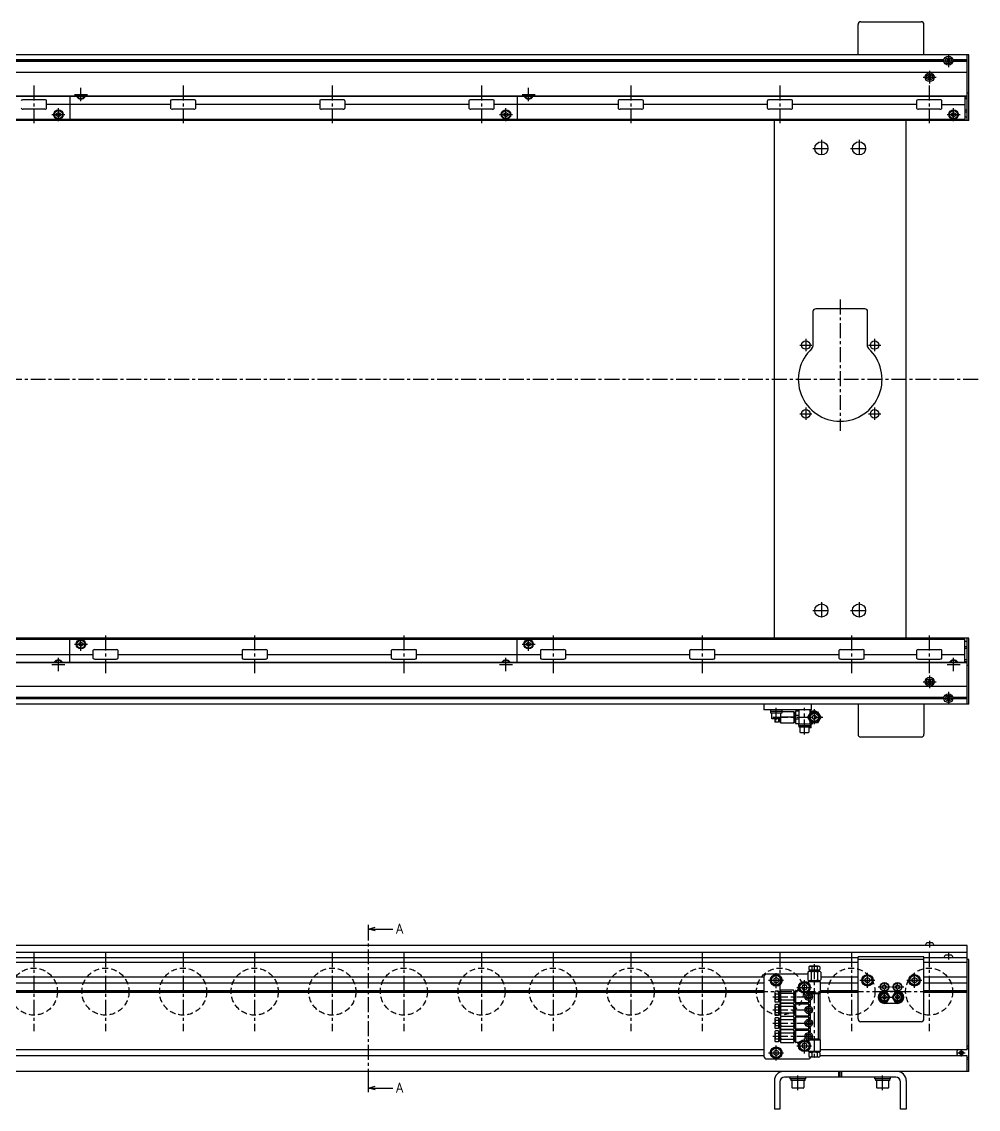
# Model space of a CAD drawing. Extents: x -10 to 3699, y -8 to 1201.
# Drawn here: x 1826 to 2842, y 28 to 1183 of the extents above; entities that cross this region are included whole.
import ezdxf

# ---------------------------------------------------------------- set-up
doc = ezdxf.new("R2010")
doc.units = 0
doc.header["$LTSCALE"] = 0.5
doc.linetypes.add('CENTER', pattern=[50.8, 31.75, -6.35, 6.35, -6.35])
doc.linetypes.add('DASHED', pattern=[19.05, 12.7, -6.35])
for name, color, linetype in [('MSM_CENTER', 1, 'CENTER'), ('MSM_CONTINUOUS', 7, 'CONTINUOUS'), ('MSM_DASHED', 4, 'DASHED'), ('MSM_PART_NUMBER', 7, 'CONTINUOUS')]:
    doc.layers.add(name, color=color, linetype=linetype)
doc.styles.get("Standard").update_dxf_attribs({"font": 'txt.shx', "height": 10, "bigfont": 'bigfont.shx'})

# ---------------------------------------------------------------- blocks, each defined once
blk = doc.blocks.new('*U88')
at = {"layer": 'MSM_PART_NUMBER'}
blk.add_text('A', height=10, dxfattribs=at).set_placement((2223.3, 214.9))
blk = doc.blocks.new('*U89')
at = {"layer": 'MSM_PART_NUMBER'}
blk.add_text('A', height=10, dxfattribs=at).set_placement((2223.3, 45.9))

msp = doc.modelspace()

# ---------------------------------------------------------------- linework, layer by layer
at = {"layer": 'MSM_CENTER'}
for p, q in [((2810.2, 1148.8), (2810.2, 1135.3)), ((2803.5, 1142), (2817, 1142)), ((2783.5, 1124.5), (2797, 1124.5)), ((2790.2, 1131.3), (2790.2, 1117.8)), ((1838.7, 1115.5), (1838.7, 1075.5)), ((1888.7, 1099.2), (1888.7, 1113.2)), ((1997.2, 1115.5), (1997.2, 1075.5)), ((2155.7, 1115.5), (2155.7, 1075.5)), ((2314.2, 1115.5), (2314.2, 1075.5)), ((2364.2, 1099.2), (2364.2, 1113.2)), ((2472.7, 1115.5), (2472.7, 1075.5)), ((2631.2, 1115.5), (2631.2, 1075.5)), ((2789.7, 1115.5), (2789.7, 1075.5)), ((1881.7, 1106.2), (1895.7, 1106.2)), ((2357.2, 1106.2), (2371.2, 1106.2)), ((1864.7, 1077.7), (1864.7, 1091.7)), ((2340.2, 1077.7), (2340.2, 1091.7)), ((2815.7, 1077.7), (2815.7, 1091.7)), ((1857.7, 1084.7), (1871.7, 1084.7)), ((2333.2, 1084.7), (2347.2, 1084.7)), ((2808.7, 1084.7), (2822.7, 1084.7)), ((2675.2, 1057.9), (2675.2, 1039.9)), ((2715.2, 1057.9), (2715.2, 1039.9)), ((2666.2, 1048.9), (2684.2, 1048.9)), ((2706.2, 1048.9), (2724.2, 1048.9)), ((2695.2, 888.4), (2695.2, 748.9)), ((2658.7, 846.4), (2658.7, 833.4)), ((2731.8, 846.4), (2731.8, 833.4)), ((2652.2, 839.9), (2665.2, 839.9)), ((2725.2, 839.9), (2738.2, 839.9)), ((2841.8, 803.4), (359.7, 803.4)), ((2652.2, 766.9), (2665.2, 766.9)), ((2658.7, 773.4), (2658.7, 760.4)), ((2725.2, 766.9), (2738.2, 766.9)), ((2731.8, 773.4), (2731.8, 760.4)), ((2675.2, 566.9), (2675.2, 548.9)), ((2715.2, 566.9), (2715.2, 548.9)), ((2666.2, 557.9), (2684.2, 557.9)), ((2706.2, 557.9), (2724.2, 557.9)), ((1881.7, 522), (1895.7, 522)), ((1888.7, 515), (1888.7, 529)), ((1914.7, 531.3), (1914.7, 491.3)), ((2073.2, 531.3), (2073.2, 491.3)), ((2231.7, 531.3), (2231.7, 491.3)), ((2357.2, 522), (2371.2, 522)), ((2364.2, 515), (2364.2, 529)), ((2390.2, 531.3), (2390.2, 491.3)), ((2548.7, 531.3), (2548.7, 491.3)), ((2707.2, 531.3), (2707.2, 491.3)), ((2789.7, 531.3), (2789.7, 491.3)), ((1857.7, 500.5), (1871.7, 500.5)), ((1864.7, 493.5), (1864.7, 507.5)), ((2333.2, 500.5), (2347.2, 500.5)), ((2340.2, 493.5), (2340.2, 507.5)), ((2808.7, 500.5), (2822.7, 500.5)), ((2815.7, 493.5), (2815.7, 507.5)), ((2790.2, 489), (2790.2, 475.5)), ((2783.5, 482.2), (2797, 482.2)), ((2803.5, 464.7), (2817, 464.7)), ((2810.2, 471.5), (2810.2, 458)), ((2627.2, 441.3), (2627.2, 454.4)), ((2657.2, 426.3), (2657.2, 454.4)), ((2667.7, 452.9), (2667.7, 435.9)), ((2623.7, 444.4), (2676.7, 444.4)), ((2194.2, 55), (2194.2, 215)), ((2790.2, 206.8), (2790.2, 200)), ((1838.7, 195), (1838.7, 111)), ((1914.7, 195), (1914.7, 111)), ((1997.2, 195), (1997.2, 111)), ((2073.2, 195), (2073.2, 111)), ((2155.7, 195), (2155.7, 111)), ((2231.7, 195), (2231.7, 111)), ((2314.2, 195), (2314.2, 111)), ((2390.2, 195), (2390.2, 111)), ((2472.7, 195), (2472.7, 111)), ((2548.7, 195), (2548.7, 111)), ((2631.2, 195), (2631.2, 111)), ((2707.2, 195), (2707.2, 111)), ((2789.7, 195), (2789.7, 111)), ((2810.2, 193.8), (2810.2, 187)), ((2667.7, 182), (2667.7, 81.5)), ((2619, 165), (2635.5, 165)), ((2627.2, 156.7), (2627.2, 173.3)), ((2657.2, 149.2), (2657.2, 165.8)), ((2716.1, 165), (2732.4, 165)), ((2724.2, 156.9), (2724.2, 173.1)), ((2742.2, 140), (2742.2, 164.6)), ((2756.2, 140), (2756.2, 164.6)), ((2766.1, 165), (2782.4, 165)), ((2774.2, 156.9), (2774.2, 173.1)), ((367.2, 153), (2832.3, 153)), ((2649, 157.5), (2665.5, 157.5)), ((2661.8, 141.5), (2661.8, 153.5)), ((2735.7, 158), (2748.8, 158)), ((2749.7, 158), (2762.8, 158)), ((2623.7, 147.5), (2667.7, 147.5)), ((2661.8, 127.5), (2661.8, 139.5)), ((2735.2, 147), (2763.3, 147)), ((2623.7, 133.5), (2667.7, 133.5)), ((2623.7, 119.5), (2667.7, 119.5)), ((2661.8, 113.5), (2661.8, 125.5)), ((2623.7, 105.5), (2667.7, 105.5)), ((2661.8, 99.5), (2661.8, 111.5)), ((2627.2, 79.7), (2627.2, 96.3)), ((2649, 95.5), (2665.5, 95.5)), ((2657.2, 87.2), (2657.2, 103.8)), ((2619, 88), (2635.5, 88)), ((2819.9, 88), (2827.9, 88)), ((2823.9, 84), (2823.9, 92)), ((2650.3, 48.4), (2650.3, 64)), ((2740.2, 48.4), (2740.2, 64))]:
    msp.add_line(p, q, dxfattribs=at)
at = {"layer": 'MSM_CONTINUOUS'}
for p, q in [((2714.2, 1148.4), (2714.2, 1180.4)), ((2717.2, 1183.4), (2781.2, 1183.4)), ((2784.2, 1148.4), (2784.2, 1180.4)), ((2831.8, 1148.4), (370.6, 1148.4)), ((2830.2, 1148.3), (372.2, 1148.3)), ((2830.2, 1078.4), (2830.2, 1148.4)), ((2831.8, 1078.4), (2831.8, 1148.4)), ((2805.6, 1142.9), (396.9, 1142.9)), ((2805.6, 1141.2), (396.9, 1141.2)), ((2805.5, 1142), (397, 1142)), ((2810.2, 1143.8), (2808.7, 1142.9)), ((2808.7, 1142.9), (2808.7, 1141.2)), ((2808.7, 1141.2), (2810.2, 1140.3)), ((2811.7, 1142.9), (2810.2, 1143.8)), ((2810.2, 1140.3), (2811.7, 1141.2)), ((2811.7, 1141.2), (2811.7, 1142.9)), ((2830.2, 1142.9), (2814.9, 1142.9)), ((2830.2, 1141.2), (2814.9, 1141.2)), ((2830.2, 1142), (2815, 1142)), ((2830.2, 1129.5), (372.2, 1129.5)), ((2789.4, 1126), (2788.5, 1124.5)), ((2788.5, 1124.5), (2789.4, 1123)), ((2789.4, 1126), (2791.1, 1126)), ((2789.4, 1123), (2791.1, 1123)), ((2792, 1124.5), (2791.1, 1126)), ((2791.1, 1123), (2792, 1124.5)), ((2830.2, 1104.1), (372.2, 1104.1)), ((2830.2, 1104.5), (422.2, 1104.5)), ((1850.2, 1100.5), (1827.3, 1100.5)), ((1852.2, 1091.5), (1852.2, 1099.5)), ((1876.7, 1104.1), (1876.7, 1079.4)), ((1888.7, 1103.9), (1888.4, 1104.1)), ((1889.1, 1104.1), (1888.7, 1103.9)), ((1983.8, 1099.5), (1983.8, 1091.5)), ((2008.7, 1100.5), (1985.8, 1100.5)), ((2010.7, 1091.5), (2010.7, 1099.5)), ((2142.3, 1099.5), (2142.3, 1091.5)), ((2167.2, 1100.5), (2144.3, 1100.5)), ((2169.2, 1091.5), (2169.2, 1099.5)), ((2300.8, 1099.5), (2300.8, 1091.5)), ((2325.7, 1100.5), (2302.8, 1100.5)), ((2327.7, 1091.5), (2327.7, 1099.5)), ((2352.2, 1104.1), (2352.2, 1079.4)), ((2364.2, 1103.9), (2363.9, 1104.1)), ((2364.6, 1104.1), (2364.2, 1103.9)), ((2459.3, 1099.5), (2459.3, 1091.5)), ((2484.2, 1100.5), (2461.3, 1100.5)), ((2486.2, 1091.5), (2486.2, 1099.5)), ((2617.8, 1099.5), (2617.8, 1091.5)), ((2642.7, 1100.5), (2619.8, 1100.5)), ((2644.7, 1091.5), (2644.7, 1099.5)), ((2776.3, 1099.5), (2776.3, 1091.5)), ((2801.2, 1100.5), (2778.3, 1100.5)), ((2803.2, 1091.5), (2803.2, 1099.5)), ((2827.7, 1104.1), (2827.7, 1079.4)), ((2830.2, 1103.4), (2827.7, 1103.4)), ((2830.2, 1101.4), (2827.7, 1101.4)), ((2831.8, 1107.4), (2830.2, 1107.4)), ((1850.2, 1090.5), (1827.3, 1090.5)), ((1983.8, 1095.5), (1852.2, 1095.5)), ((1862.7, 1085.9), (1864.7, 1087.1)), ((1864.7, 1087.1), (1866.7, 1085.9)), ((2008.7, 1090.5), (1985.8, 1090.5)), ((2142.3, 1095.5), (2010.7, 1095.5)), ((2167.2, 1090.5), (2144.3, 1090.5)), ((2300.8, 1095.5), (2169.2, 1095.5)), ((2325.7, 1090.5), (2302.8, 1090.5)), ((2459.3, 1095.5), (2327.7, 1095.5)), ((2338.2, 1085.9), (2340.2, 1087.1)), ((2340.2, 1087.1), (2342.2, 1085.9)), ((2484.2, 1090.5), (2461.3, 1090.5)), ((2617.8, 1095.5), (2486.2, 1095.5)), ((2642.7, 1090.5), (2619.8, 1090.5)), ((2776.3, 1095.5), (2644.7, 1095.5)), ((2801.2, 1090.5), (2778.3, 1090.5)), ((2803.2, 1095.5), (2827.7, 1095.5)), ((2813.7, 1085.9), (2815.7, 1087.1)), ((2815.7, 1087.1), (2817.7, 1085.9)), ((2830.2, 1089.4), (2827.7, 1089.4)), ((2830.2, 1087.4), (2827.7, 1087.4)), ((2827.7, 1079.4), (450.2, 1079.4)), ((2831.8, 1078.4), (450.2, 1078.4)), ((1862.7, 1083.6), (1862.7, 1085.9)), ((1864.7, 1082.4), (1862.7, 1083.6)), ((1866.7, 1083.6), (1864.7, 1082.4)), ((1866.7, 1085.9), (1866.7, 1083.6)), ((2338.2, 1083.6), (2338.2, 1085.9)), ((2340.2, 1082.4), (2338.2, 1083.6)), ((2342.2, 1083.6), (2340.2, 1082.4)), ((2342.2, 1085.9), (2342.2, 1083.6)), ((2625.3, 528.4), (2625.3, 1078.4)), ((2765.2, 528.4), (2765.2, 1078.4)), ((2813.7, 1083.6), (2813.7, 1085.9)), ((2815.7, 1082.4), (2813.7, 1083.6)), ((2817.7, 1083.6), (2815.7, 1082.4)), ((2817.7, 1085.9), (2817.7, 1083.6)), ((2830.2, 1081.9), (2827.7, 1081.9)), ((2721.3, 878.4), (2669.3, 878.4)), ((2666.2, 875.4), (2666.2, 838.5)), ((2724.2, 838.5), (2724.2, 875.4)), ((2831.8, 528.4), (450.2, 528.4)), ((450.2, 527.4), (2827.7, 527.4)), ((1876.7, 502.6), (1876.7, 527.4)), ((1886.7, 523.2), (1888.7, 524.4)), ((1886.7, 520.9), (1886.7, 523.2)), ((1888.7, 519.7), (1886.7, 520.9)), ((1888.7, 524.4), (1890.7, 523.2)), ((1890.7, 520.9), (1888.7, 519.7)), ((1890.7, 523.2), (1890.7, 520.9)), ((2352.2, 502.6), (2352.2, 527.4)), ((2362.2, 523.2), (2364.2, 524.4)), ((2362.2, 520.9), (2362.2, 523.2)), ((2364.2, 519.7), (2362.2, 520.9)), ((2364.2, 524.4), (2366.2, 523.2)), ((2366.2, 520.9), (2364.2, 519.7)), ((2366.2, 523.2), (2366.2, 520.9)), ((2827.7, 502.6), (2827.7, 527.4)), ((2830.2, 524.9), (2827.7, 524.9)), ((2830.2, 458.4), (2830.2, 528.4)), ((2831.8, 458.4), (2831.8, 528.4)), ((1769.7, 511.3), (1901.3, 511.3)), ((1901.3, 515.3), (1901.3, 507.3)), ((1903.3, 516.3), (1926.2, 516.3)), ((1928.2, 507.3), (1928.2, 515.3)), ((1928.2, 511.3), (2059.8, 511.3)), ((2059.8, 515.3), (2059.8, 507.3)), ((2061.8, 516.3), (2084.7, 516.3)), ((2086.7, 507.3), (2086.7, 515.3)), ((2086.7, 511.3), (2218.3, 511.3)), ((2218.3, 515.3), (2218.3, 507.3)), ((2220.3, 516.3), (2243.2, 516.3)), ((2245.2, 507.3), (2245.2, 515.3)), ((2245.2, 511.3), (2376.8, 511.3)), ((2376.8, 515.3), (2376.8, 507.3)), ((2378.8, 516.3), (2401.7, 516.3)), ((2403.7, 507.3), (2403.7, 515.3)), ((2403.7, 511.3), (2535.3, 511.3)), ((2535.3, 515.3), (2535.3, 507.3)), ((2537.3, 516.3), (2560.2, 516.3)), ((2562.2, 507.3), (2562.2, 515.3)), ((2562.2, 511.3), (2693.8, 511.3)), ((2693.8, 515.3), (2693.8, 507.3)), ((2695.8, 516.3), (2718.7, 516.3)), ((2720.7, 507.3), (2720.7, 515.3)), ((2720.7, 511.3), (2776.3, 511.3)), ((2776.3, 515.3), (2776.3, 507.3)), ((2778.3, 516.3), (2801.2, 516.3)), ((2803.2, 507.3), (2803.2, 515.3)), ((2803.2, 511.3), (2827.7, 511.3)), ((2830.2, 519.4), (2827.7, 519.4)), ((2830.2, 517.4), (2827.7, 517.4)), ((2830.2, 502.6), (372.2, 502.6)), ((2830.2, 502.2), (422.2, 502.2)), ((1864.4, 502.6), (1864.7, 502.9)), ((1864.7, 502.9), (1865.1, 502.6)), ((1903.3, 506.3), (1926.2, 506.3)), ((2061.8, 506.3), (2084.7, 506.3)), ((2220.3, 506.3), (2243.2, 506.3)), ((2339.9, 502.6), (2340.2, 502.9)), ((2340.2, 502.9), (2340.6, 502.6)), ((2378.8, 506.3), (2401.7, 506.3)), ((2537.3, 506.3), (2560.2, 506.3)), ((2695.8, 506.3), (2718.7, 506.3)), ((2778.3, 506.3), (2801.2, 506.3)), ((2815.4, 502.6), (2815.7, 502.9)), ((2815.7, 502.9), (2816.1, 502.6)), ((2830.2, 505.4), (2827.7, 505.4)), ((2830.2, 503.4), (2827.7, 503.4)), ((2831.8, 499.4), (2830.2, 499.4)), ((2830.2, 477.2), (372.2, 477.2)), ((2789.4, 483.8), (2788.5, 482.2)), ((2788.5, 482.2), (2789.4, 480.8)), ((2791.1, 483.8), (2789.4, 483.8)), ((2791.1, 480.8), (2789.4, 480.8)), ((2792, 482.2), (2791.1, 483.8)), ((2791.1, 480.8), (2792, 482.2)), ((2805.6, 465.6), (396.9, 465.6)), ((2805.6, 463.9), (396.9, 463.9)), ((2805.5, 464.7), (397, 464.7)), ((2810.2, 466.5), (2808.7, 465.6)), ((2808.7, 465.6), (2808.7, 463.9)), ((2808.7, 463.9), (2810.2, 463)), ((2811.7, 465.6), (2810.2, 466.5)), ((2810.2, 463), (2811.7, 463.9)), ((2811.7, 463.9), (2811.7, 465.6)), ((2830.2, 465.6), (2814.9, 465.6)), ((2830.2, 463.9), (2814.9, 463.9)), ((2830.2, 464.7), (2815, 464.7)), ((2831.8, 458.4), (370.6, 458.4)), ((2830.2, 458.4), (372.2, 458.4)), ((2614.2, 458.4), (2614.2, 452.4)), ((2664.2, 452.4), (2614.2, 452.4)), ((2621, 452.4), (2621, 450.8)), ((2621, 450.8), (2633.5, 450.8)), ((2621.2, 450.8), (2621.2, 449.3)), ((2633.4, 449.3), (2633.4, 450.8)), ((2633.5, 450.8), (2633.5, 452.4)), ((2651.2, 450.9), (2647.7, 450.9)), ((2647.7, 450.9), (2647.7, 437.9)), ((2651.2, 452.4), (2651.2, 437.4)), ((2663.2, 448.6), (2663.2, 452.4)), ((2663.2, 451.4), (2665.7, 451.4)), ((2664.2, 458.4), (2664.2, 452.4)), ((2665.7, 450.6), (2665.7, 451.4)), ((2714.2, 458.4), (2714.2, 426.4)), ((2784.2, 458.4), (2784.2, 426.4)), ((2621.2, 449.3), (2633.4, 449.3)), ((2622.2, 449.3), (2622.2, 443.8)), ((2622.7, 443.3), (2631.7, 443.3)), ((2625.7, 443.3), (2625.7, 440)), ((2629.7, 439.4), (2625.9, 439.4)), ((2629.7, 443.3), (2629.7, 439.4)), ((2629.7, 440.1), (2631.2, 440.1)), ((2631.2, 443.3), (2631.2, 439.4)), ((2631.2, 439.4), (2631.7, 439.4)), ((2631.7, 443.3), (2631.7, 438.4)), ((2632.2, 443.8), (2632.2, 449.3)), ((2645.7, 444.4), (2632.3, 444.4)), ((2646.2, 450.4), (2633.4, 450.4)), ((2646.2, 450.4), (2646.2, 438.4)), ((2647.7, 449.4), (2646.2, 449.4)), ((2646.2, 439.4), (2647.7, 439.4)), ((2651.2, 446.4), (2647.7, 446.4)), ((2651.2, 442.4), (2647.7, 442.4)), ((2660.8, 444.4), (2664.3, 450.4)), ((2664.3, 438.4), (2660.8, 444.4)), ((2662, 444.4), (2664.9, 449.4)), ((2664.9, 439.4), (2662, 444.4)), ((2663.2, 437.4), (2663.2, 440.2)), ((2664.3, 450.4), (2671.2, 450.4)), ((2664.9, 449.4), (2670.6, 449.4)), ((2670.6, 439.4), (2664.9, 439.4)), ((2670.6, 449.4), (2673.5, 444.4)), ((2673.5, 444.4), (2670.6, 439.4)), ((2671.2, 450.4), (2674.7, 444.4)), ((2674.7, 444.4), (2671.2, 438.4)), ((2631.7, 438.4), (2646.2, 438.4)), ((2647.7, 437.9), (2651.2, 437.9)), ((2651, 437.4), (2665.7, 437.4)), ((2651, 437.4), (2651, 435.8)), ((2651, 435.8), (2663.5, 435.8)), ((2651.2, 435.8), (2651.2, 434.3)), ((2651.2, 434.3), (2663.4, 434.3)), ((2652.2, 434.3), (2652.2, 428.9)), ((2652.9, 428.3), (2661.6, 428.3)), ((2662.2, 428.9), (2662.2, 434.3)), ((2664.2, 433.4), (2662.2, 433.4)), ((2663.4, 434.3), (2663.4, 435.8)), ((2663.5, 435.8), (2663.5, 437.4)), ((2663.5, 436.4), (2663.7, 436.4)), ((2663.7, 433.4), (2663.7, 436.4)), ((2664.2, 433.4), (2664.2, 437.4)), ((2671.2, 438.4), (2664.3, 438.4)), ((2665.7, 437.4), (2665.7, 438.4)), ((2781.2, 423.4), (2717.2, 423.4)), ((2194.2, 215), (2194.2, 224)), ((2194.2, 219.5), (2201.2, 221.4)), ((2194.2, 219.5), (2219.9, 219.5)), ((2201.2, 217.6), (2194.2, 219.5)), ((2830.2, 202), (372.2, 202)), ((2793.4, 204.8), (2787.1, 204.8)), ((2830.2, 91.3), (2830.2, 202)), ((2830.2, 194.6), (674.4, 194.6)), ((2714.2, 189), (676.6, 189)), ((2784.2, 190), (2714.2, 190)), ((2714.2, 124), (2714.2, 190)), ((2784.2, 187), (2714.2, 187)), ((2784.2, 124), (2784.2, 190)), ((2830.2, 189), (2784.2, 189)), ((2813.4, 191.8), (2807.1, 191.8)), ((2831.8, 187), (2830.2, 187)), ((2831.8, 68), (2831.8, 187)), ((2714.2, 184), (678.6, 184)), ((2660.8, 173.5), (2660.8, 165.5)), ((2662, 179.2), (2662, 176.3)), ((2672.9, 174.5), (2662.5, 174.5)), ((2672.2, 180), (2663.4, 180)), ((2663.5, 176), (2663.5, 174.5)), ((2663.5, 176), (2672, 176)), ((2664.3, 173.5), (2664.3, 165.5)), ((2664.9, 179.2), (2664.9, 176.3)), ((2670.6, 179.2), (2670.6, 176.3)), ((2671.2, 173.5), (2671.2, 165.5)), ((2672, 174.5), (2672, 176)), ((2673.5, 179.2), (2673.5, 176.3)), ((2674.7, 173.5), (2674.7, 165.5)), ((2830.2, 184), (2784.2, 184)), ((2614.2, 168.3), (667.2, 168.3)), ((2614.2, 168.5), (2614.2, 84.5)), ((2660.8, 171.5), (2617.2, 171.5)), ((2627.2, 167.9), (2624.8, 166.4)), ((2624.8, 166.4), (2624.8, 163.6)), ((2624.8, 163.6), (2627.2, 162.1)), ((2629.7, 166.4), (2627.2, 167.9)), ((2627.2, 162.1), (2629.7, 163.6)), ((2629.7, 163.6), (2629.7, 166.4)), ((2661.2, 163.5), (2661.2, 162.3)), ((2674.2, 163.5), (2661.2, 163.5)), ((2672.9, 164.5), (2662.5, 164.5)), ((2662.8, 164.5), (2662.8, 163.5)), ((2672.8, 163.5), (2672.8, 164.5)), ((2674.2, 151.5), (2674.2, 163.5)), ((2714.2, 168.3), (2674.7, 168.3)), ((2721.8, 166.4), (2724.2, 167.9)), ((2721.8, 163.6), (2721.8, 166.4)), ((2724.2, 162.1), (2721.8, 163.6)), ((2724.2, 167.9), (2726.8, 166.4)), ((2726.8, 163.6), (2724.2, 162.1)), ((2726.8, 163.6), (2726.8, 166.4)), ((2771.8, 166.4), (2774.2, 167.9)), ((2771.8, 163.6), (2771.8, 166.4)), ((2774.2, 162.1), (2771.8, 163.6)), ((2774.2, 167.9), (2776.8, 166.4)), ((2776.8, 163.6), (2774.2, 162.1)), ((2776.8, 163.6), (2776.8, 166.4)), ((2830.2, 168.3), (2784.2, 168.3)), ((2614.2, 161.8), (682.2, 161.8)), ((2614.2, 153.9), (682.2, 153.9)), ((2614.2, 153), (682.2, 153)), ((2614.2, 152.1), (682.2, 152.1)), ((2625.7, 151.9), (2625.7, 143.1)), ((2629.7, 153.3), (2626.5, 153.3)), ((2629.7, 150.4), (2626.5, 150.4)), ((2629.7, 153.3), (2629.7, 141.7)), ((2631.2, 151.8), (2629.7, 151.8)), ((2631.7, 152.5), (2631.2, 152.5)), ((2631.2, 152.5), (2631.2, 142.5)), ((2632.3, 154.4), (2631.7, 153.5)), ((2631.7, 153.5), (2631.7, 141.5)), ((2645.7, 154.4), (2632.3, 154.4)), ((2645.7, 151), (2632.3, 151)), ((2646.2, 153.5), (2645.7, 154.4)), ((2646.2, 153.5), (2646.2, 141.5)), ((2647.7, 152.5), (2646.2, 152.5)), ((2647.7, 154), (2647.7, 99)), ((2648.2, 154), (2647.7, 154)), ((2652.3, 153.7), (2647.7, 153.7)), ((2657.2, 160.4), (2654.8, 158.9)), ((2654.8, 158.9), (2654.8, 156.1)), ((2654.8, 156.1), (2657.2, 154.6)), ((2659.8, 158.9), (2657.2, 160.4)), ((2657.2, 154.6), (2659.8, 156.1)), ((2659.8, 156.1), (2659.8, 158.9)), ((2661.5, 153), (2661.5, 151.5)), ((2662.6, 151.5), (2662.8, 151.4)), ((2674.2, 151.5), (2662.6, 151.5)), ((2672.3, 150.6), (2664.2, 150.6)), ((2672.3, 150.6), (2673.8, 151.4)), ((2672.3, 102.4), (2672.3, 150.6)), ((2673.8, 151.2), (2674.2, 151.5)), ((2673.8, 101.6), (2673.8, 151.4)), ((2714.2, 161.8), (2674.2, 161.8)), ((2714.2, 153.9), (2674.2, 153.9)), ((2714.2, 153), (2674.2, 153)), ((2714.2, 152.1), (2674.2, 152.1)), ((2739.3, 152), (2736.4, 147)), ((2736.8, 150.5), (2736.8, 147.5)), ((2737.6, 147), (2739.9, 151)), ((2745.2, 152), (2739.3, 152)), ((2739.9, 151), (2744.6, 151)), ((2740.2, 159.2), (2742.2, 160.3)), ((2740.2, 156.8), (2740.2, 159.2)), ((2742.2, 155.7), (2740.2, 156.8)), ((2742.2, 160.3), (2744.2, 159.2)), ((2744.2, 156.8), (2742.2, 155.7)), ((2743.2, 153.5), (2755.3, 153.5)), ((2744.2, 156.8), (2744.2, 159.2)), ((2744.6, 151), (2746.9, 147)), ((2748.1, 147), (2745.2, 152)), ((2753.3, 152), (2750.4, 147)), ((2751.6, 147), (2753.9, 151)), ((2759.2, 152), (2753.3, 152)), ((2753.9, 151), (2758.6, 151)), ((2754.2, 159.2), (2756.2, 160.3)), ((2754.2, 156.8), (2754.2, 159.2)), ((2756.2, 155.7), (2754.2, 156.8)), ((2756.2, 160.3), (2758.2, 159.2)), ((2758.2, 156.8), (2756.2, 155.7)), ((2758.2, 156.8), (2758.2, 159.2)), ((2758.6, 151), (2760.9, 147)), ((2762.1, 147), (2759.2, 152)), ((2761.8, 147.5), (2761.8, 150.5)), ((2830.2, 161.8), (2784.2, 161.8)), ((2830.2, 153.9), (2784.2, 153.9)), ((2830.2, 153), (2784.2, 153)), ((2830.2, 152.1), (2784.2, 152.1)), ((2629.7, 144.6), (2626.5, 144.6)), ((2629.7, 141.7), (2626.5, 141.7)), ((2629.7, 139.3), (2626.5, 139.3)), ((2629.7, 143.3), (2631.2, 143.3)), ((2629.7, 139.3), (2629.7, 127.7)), ((2631.2, 142.5), (2631.7, 142.5)), ((2631.7, 141.5), (2632.3, 140.6)), ((2632.3, 140.4), (2631.7, 139.5)), ((2631.7, 139.5), (2631.7, 127.5)), ((2645.7, 144), (2632.3, 144)), ((2645.7, 140.6), (2632.3, 140.6)), ((2645.7, 140.4), (2632.3, 140.4)), ((2645.7, 140.6), (2646.2, 141.5)), ((2646.2, 139.5), (2645.7, 140.4)), ((2646.2, 142.5), (2647.7, 142.5)), ((2646.2, 139.5), (2646.2, 127.5)), ((2647.7, 141.3), (2661.5, 141.3)), ((2661.5, 139.7), (2647.7, 139.7)), ((2663.7, 149), (2659.8, 149)), ((2659.8, 146), (2663.7, 146)), ((2661.5, 143.5), (2661.5, 141.3)), ((2661.5, 139.7), (2661.5, 137.5)), ((2663.6, 143.9), (2663.2, 142.9)), ((2663.2, 142.9), (2663.2, 138.1)), ((2736.4, 147), (2739.3, 142)), ((2736.8, 146.5), (2736.8, 143.5)), ((2739.9, 143), (2737.6, 147)), ((2739.3, 142), (2745.2, 142)), ((2744.6, 143), (2739.9, 143)), ((2756.2, 140.5), (2742.2, 140.5)), ((2746.9, 147), (2744.6, 143)), ((2745.2, 142), (2748.1, 147)), ((2750.4, 147), (2753.3, 142)), ((2753.9, 143), (2751.6, 147)), ((2753.3, 142), (2759.2, 142)), ((2758.6, 143), (2753.9, 143)), ((2760.9, 147), (2758.6, 143)), ((2759.2, 142), (2762.1, 147)), ((2761.8, 149.8), (2762, 150)), ((2762.1, 149.8), (2761.8, 149.5)), ((2761.8, 143.5), (2761.8, 146.5)), ((2625.7, 137.9), (2625.7, 129.1)), ((2629.7, 136.4), (2626.5, 136.4)), ((2629.7, 130.6), (2626.5, 130.6)), ((2629.7, 127.7), (2626.5, 127.7)), ((2631.2, 137.8), (2629.7, 137.8)), ((2629.7, 129.3), (2631.2, 129.3)), ((2631.7, 138.5), (2631.2, 138.5)), ((2631.2, 138.5), (2631.2, 128.5)), ((2631.2, 128.5), (2631.7, 128.5)), ((2631.7, 127.5), (2632.3, 126.6)), ((2645.7, 137), (2632.3, 137)), ((2645.7, 130), (2632.3, 130)), ((2645.7, 126.6), (2646.2, 127.5)), ((2647.7, 138.5), (2646.2, 138.5)), ((2646.2, 128.5), (2647.7, 128.5)), ((2647.7, 127.3), (2661.5, 127.3)), ((2663.7, 135), (2659.8, 135)), ((2659.8, 132), (2663.7, 132)), ((2661.5, 129.5), (2661.5, 127.3)), ((2663.2, 128.9), (2663.2, 124.1)), ((2625.7, 123.9), (2625.7, 115.1)), ((2629.7, 125.3), (2626.5, 125.3)), ((2629.7, 122.4), (2626.5, 122.4)), ((2629.7, 116.6), (2626.5, 116.6)), ((2629.7, 125.3), (2629.7, 113.7)), ((2631.2, 123.8), (2629.7, 123.8)), ((2631.7, 124.5), (2631.2, 124.5)), ((2631.2, 124.5), (2631.2, 114.5)), ((2632.3, 126.4), (2631.7, 125.5)), ((2631.7, 125.5), (2631.7, 113.5)), ((2645.7, 126.6), (2632.3, 126.6)), ((2645.7, 126.4), (2632.3, 126.4)), ((2645.7, 123), (2632.3, 123)), ((2645.7, 116), (2632.3, 116)), ((2646.2, 125.5), (2645.7, 126.4)), ((2646.2, 125.5), (2646.2, 113.5)), ((2647.7, 124.5), (2646.2, 124.5)), ((2661.5, 125.7), (2647.7, 125.7)), ((2663.7, 121), (2659.8, 121)), ((2659.8, 118), (2663.7, 118)), ((2661.5, 125.7), (2661.5, 123.5)), ((2781.2, 121), (2717.2, 121)), ((2625.7, 109.9), (2625.7, 101.1)), ((2629.7, 113.7), (2626.5, 113.7)), ((2629.7, 111.3), (2626.5, 111.3)), ((2629.7, 108.4), (2626.5, 108.4)), ((2629.7, 115.3), (2631.2, 115.3)), ((2629.7, 111.3), (2629.7, 99.7)), ((2631.2, 109.8), (2629.7, 109.8)), ((2631.2, 114.5), (2631.7, 114.5)), ((2631.7, 110.5), (2631.2, 110.5)), ((2631.2, 110.5), (2631.2, 100.5)), ((2631.7, 113.5), (2632.3, 112.6)), ((2632.3, 112.4), (2631.7, 111.5)), ((2631.7, 111.5), (2631.7, 99.5)), ((2645.7, 112.6), (2632.3, 112.6)), ((2645.7, 112.4), (2632.3, 112.4)), ((2645.7, 109), (2632.3, 109)), ((2645.7, 112.6), (2646.2, 113.5)), ((2646.2, 111.5), (2645.7, 112.4)), ((2646.2, 114.5), (2647.7, 114.5)), ((2646.2, 111.5), (2646.2, 99.5)), ((2647.7, 110.5), (2646.2, 110.5)), ((2647.7, 113.3), (2661.5, 113.3)), ((2661.5, 111.7), (2647.7, 111.7)), ((2663.7, 107), (2659.8, 107)), ((2659.8, 104), (2663.7, 104)), ((2661.5, 115.5), (2661.5, 113.3)), ((2661.5, 111.7), (2661.5, 109.5)), ((2663.2, 114.9), (2663.2, 110.1)), ((2629.7, 102.6), (2626.5, 102.6)), ((2629.7, 99.7), (2626.5, 99.7)), ((2629.7, 101.3), (2631.2, 101.3)), ((2631.2, 100.5), (2631.7, 100.5)), ((2631.7, 99.5), (2632.3, 98.6)), ((2645.7, 102), (2632.3, 102)), ((2645.7, 98.6), (2632.3, 98.6)), ((2645.7, 98.6), (2646.2, 99.5)), ((2646.2, 100.5), (2647.7, 100.5)), ((2647.7, 99.3), (2652.3, 99.3)), ((2647.7, 99), (2648.2, 99)), ((2657.2, 98.4), (2654.8, 96.9)), ((2654.8, 96.9), (2654.8, 94.1)), ((2654.8, 94.1), (2657.2, 92.6)), ((2659.8, 96.9), (2657.2, 98.4)), ((2657.2, 92.6), (2659.8, 94.1)), ((2659.8, 94.1), (2659.8, 96.9)), ((2661.5, 101.5), (2661.5, 100)), ((2662.6, 101.5), (2662.8, 101.6)), ((2674.2, 101.5), (2662.6, 101.5)), ((2672.3, 102.4), (2664.2, 102.4)), ((2673.8, 101.6), (2672.3, 102.4)), ((2674.2, 101.5), (2673.8, 101.8)), ((2674.2, 89.5), (2674.2, 101.5)), ((2831.8, 95), (2830.2, 95)), ((2830.2, 93), (2831.8, 93)), ((2614.2, 84.8), (679.7, 84.8)), ((2614.2, 91.3), (682.2, 91.3)), ((2617.2, 81.5), (2661.2, 81.5)), ((2627.2, 90.9), (2624.8, 89.4)), ((2624.8, 89.4), (2624.8, 86.6)), ((2624.8, 86.6), (2627.2, 85.1)), ((2629.7, 89.4), (2627.2, 90.9)), ((2627.2, 85.1), (2629.7, 86.6)), ((2629.7, 86.6), (2629.7, 89.4)), ((2661.2, 90.7), (2661.2, 89.5)), ((2674.2, 89.5), (2661.2, 89.5)), ((2662.8, 88.5), (2662, 88.1)), ((2662, 88.1), (2662, 83.9)), ((2662, 83.9), (2662.8, 83.5)), ((2662.8, 89.5), (2662.8, 88.5)), ((2672.8, 88.5), (2662.8, 88.5)), ((2672.8, 83.5), (2662.8, 83.5)), ((2664.9, 88.1), (2664.9, 83.9)), ((2670.6, 88.1), (2670.6, 83.9)), ((2672.8, 88.5), (2672.8, 89.5)), ((2673.5, 88.1), (2672.8, 88.5)), ((2672.8, 83.5), (2673.5, 83.9)), ((2673.5, 88.1), (2673.5, 83.9)), ((2830.2, 84.8), (2673.5, 84.8)), ((2830.2, 91.3), (2674.2, 91.3)), ((2819.2, 90), (2819.2, 86)), ((2823.3, 89), (2822.7, 88)), ((2822.7, 88), (2823.3, 87)), ((2824.4, 89), (2823.3, 89)), ((2823.3, 87), (2824.4, 87)), ((2825, 88), (2824.4, 89)), ((2824.4, 87), (2825, 88)), ((2830.2, 68), (2830.2, 84.8)), ((2830.2, 83), (2831.8, 83)), ((2831.8, 81), (2830.2, 81)), ((2831.8, 68), (472.2, 68)), ((2625.3, 58.5), (2625.3, 28)), ((2754.2, 62), (2636.2, 62)), ((2641.8, 62), (2641.8, 60.4)), ((2658.7, 60.4), (2641.8, 60.4)), ((2642.6, 60.4), (2642.6, 58.4)), ((2657.9, 58.4), (2642.6, 58.4)), ((2643.8, 58.4), (2643.8, 51.2)), ((2656.8, 51.2), (2656.8, 58.4)), ((2657.9, 58.4), (2657.9, 60.4)), ((2658.7, 60.4), (2658.7, 62)), ((2693.8, 62), (2693.8, 68)), ((2695.2, 62), (2695.2, 68)), ((2696.8, 62), (2696.8, 68)), ((2731.8, 62), (2731.8, 60.4)), ((2748.8, 60.4), (2731.8, 60.4)), ((2732.6, 60.4), (2732.6, 58.4)), ((2747.9, 58.4), (2732.6, 58.4)), ((2733.8, 58.4), (2733.8, 51.2)), ((2746.8, 51.2), (2746.8, 58.4)), ((2747.9, 58.4), (2747.9, 60.4)), ((2748.8, 60.4), (2748.8, 62)), ((2765.2, 58.5), (2765.2, 28)), ((2194.2, 46), (2194.2, 55)), ((2194.2, 50.5), (2201.2, 52.4)), ((2201.2, 48.6), (2194.2, 50.5)), ((2194.2, 50.5), (2219.9, 50.5)), ((2631.2, 57), (2631.2, 28)), ((2655.9, 50.4), (2644.6, 50.4)), ((2745.9, 50.4), (2734.6, 50.4)), ((2759.3, 28), (2759.3, 57)), ((2631.2, 28), (2625.3, 28)), ((2765.2, 28), (2759.3, 28))]:
    msp.add_line(p, q, dxfattribs=at)
for centre, radius in [((2810.2, 1142), 4.75), ((2810.2, 1142), 3.13), ((2790.2, 1124.5), 4.75), ((2790.2, 1124.5), 3.13), ((1864.7, 1084.7), 5), ((1864.7, 1084.7), 4.25), ((2340.2, 1084.7), 5), ((2340.2, 1084.7), 4.25), ((2815.7, 1084.7), 5), ((2815.7, 1084.7), 4.25), ((2675.2, 1048.9), 7), ((2715.2, 1048.9), 7), ((2658.7, 839.9), 4.5), ((2731.8, 839.9), 4.5), ((2658.7, 766.9), 4.5), ((2731.8, 766.9), 4.5), ((2675.2, 557.9), 7), ((2715.2, 557.9), 7), ((1888.7, 522), 5), ((1888.7, 522), 4.25), ((2364.2, 522), 5), ((2364.2, 522), 4.25), ((2790.2, 482.2), 4.75), ((2790.2, 482.2), 3.13), ((2810.2, 464.7), 4.75), ((2810.2, 464.7), 3.13), ((2667.7, 444.4), 4.4), ((2667.7, 444.4), 2), ((2627.2, 165), 6.25), ((2627.2, 165), 6.1), ((2627.2, 165), 5), ((2657.2, 157.5), 6.25), ((2657.2, 157.5), 6.1), ((2657.2, 157.5), 5), ((2724.2, 165), 6.1), ((2724.2, 165), 5), ((2742.2, 158), 4.6), ((2742.2, 158), 4.25), ((2756.2, 158), 4.6), ((2756.2, 158), 4.25), ((2774.2, 165), 6.1), ((2774.2, 165), 5), ((2661.8, 147.5), 4), ((2742.2, 147), 3.9), ((2756.2, 147), 3.9), ((2661.8, 147.5), 2.5), ((2742.2, 147), 2), ((2756.2, 147), 2), ((2661.8, 133.5), 4), ((2661.8, 133.5), 2.5), ((2661.8, 119.5), 4), ((2661.8, 119.5), 2.5), ((2661.8, 105.5), 4), ((2661.8, 105.5), 2.5), ((2627.2, 88), 6.25), ((2627.2, 88), 6.1), ((2627.2, 88), 5), ((2657.2, 95.5), 6.25), ((2657.2, 95.5), 6.1), ((2657.2, 95.5), 5), ((2823.9, 88), 2), ((2823.9, 88), 1.6)]:
    msp.add_circle(centre, radius, dxfattribs=at)
for centre, radius, start, end in [((2717.2, 1180.4), 3, 90, 180), ((2781.2, 1180.4), 3, 0, 90), ((1826.2, 1099.4), 0.882, 115.5328, 172.1027), ((1827.3, 1097.1), 3.41, 89.6687, 115.2454), ((1850.2, 1097.1), 3.41, 64.7546, 90.3313), ((1851.3, 1099.4), 0.882, 7.8973, 64.4672), ((1888.7, 1106.2), 5, 204.8346, 335.1654), ((1888.7, 1106.2), 4.25, 209.6116, 330.3884), ((1984.7, 1099.4), 0.882, 115.5328, 172.1027), ((1985.8, 1097.1), 3.41, 89.6687, 115.2454), ((2008.7, 1097.1), 3.41, 64.7546, 90.3313), ((2009.8, 1099.4), 0.882, 7.8973, 64.4672), ((2143.2, 1099.4), 0.882, 115.5328, 172.1027), ((2144.3, 1097.1), 3.41, 89.6687, 115.2454), ((2167.2, 1097.1), 3.41, 64.7546, 90.3313), ((2168.3, 1099.4), 0.882, 7.8973, 64.4672), ((2301.7, 1099.4), 0.882, 115.5328, 172.1027), ((2302.8, 1097.1), 3.41, 89.6687, 115.2454), ((2325.7, 1097.1), 3.41, 64.7546, 90.3313), ((2326.8, 1099.4), 0.882, 7.8973, 64.4672), ((2364.2, 1106.2), 5, 204.8346, 335.1654), ((2364.2, 1106.2), 4.25, 209.6116, 330.3884), ((2460.2, 1099.4), 0.882, 115.5328, 172.1027), ((2461.3, 1097.1), 3.41, 89.6687, 115.2454), ((2484.2, 1097.1), 3.41, 64.7546, 90.3313), ((2485.3, 1099.4), 0.882, 7.8973, 64.4672), ((2618.7, 1099.4), 0.882, 115.5328, 172.1027), ((2619.8, 1097.1), 3.41, 89.6687, 115.2454), ((2642.7, 1097.1), 3.41, 64.7546, 90.3313), ((2643.8, 1099.4), 0.882, 7.8973, 64.4672), ((2777.2, 1099.4), 0.882, 115.5328, 172.1027), ((2778.3, 1097.1), 3.41, 89.6687, 115.2454), ((2801.2, 1097.1), 3.41, 64.7546, 90.3313), ((2802.3, 1099.4), 0.882, 7.8973, 64.4672), ((1826.2, 1091.6), 0.882, 187.8973, 244.4672), ((1827.3, 1093.9), 3.41, 244.7546, 270.3313), ((1850.2, 1093.9), 3.41, 269.6687, 295.2454), ((1851.3, 1091.6), 0.882, 295.5328, 352.1027), ((1984.7, 1091.6), 0.882, 187.8973, 244.4672), ((1985.8, 1093.9), 3.41, 244.7546, 270.3313), ((2008.7, 1093.9), 3.41, 269.6687, 295.2454), ((2009.8, 1091.6), 0.882, 295.5328, 352.1027), ((2143.2, 1091.6), 0.882, 187.8973, 244.4672), ((2144.3, 1093.9), 3.41, 244.7546, 270.3313), ((2167.2, 1093.9), 3.41, 269.6687, 295.2454), ((2168.3, 1091.6), 0.882, 295.5328, 352.1027), ((2301.7, 1091.6), 0.882, 187.8973, 244.4672), ((2302.8, 1093.9), 3.41, 244.7546, 270.3313), ((2325.7, 1093.9), 3.41, 269.6687, 295.2454), ((2326.8, 1091.6), 0.882, 295.5328, 352.1027), ((2460.2, 1091.6), 0.882, 187.8973, 244.4672), ((2461.3, 1093.9), 3.41, 244.7546, 270.3313), ((2484.2, 1093.9), 3.41, 269.6687, 295.2454), ((2485.3, 1091.6), 0.882, 295.5328, 352.1027), ((2618.7, 1091.6), 0.882, 187.8973, 244.4672), ((2619.8, 1093.9), 3.41, 244.7546, 270.3313), ((2642.7, 1093.9), 3.41, 269.6687, 295.2454), ((2643.8, 1091.6), 0.882, 295.5328, 352.1027), ((2777.2, 1091.6), 0.882, 187.8973, 244.4672), ((2778.3, 1093.9), 3.41, 244.7546, 270.3313), ((2801.2, 1093.9), 3.41, 269.6687, 295.2454), ((2802.3, 1091.6), 0.882, 295.5328, 352.1027), ((2669.3, 875.4), 3, 90, 180), ((2721.3, 875.4), 3, 0, 90), ((2695.2, 803.4), 44.5, 132.3521, 47.6479), ((2663.2, 838.5), 3, 312.3521, 360), ((2727.3, 838.5), 3, 180, 227.6479), ((1902.2, 515.2), 0.882, 115.5328, 172.1027), ((1903.3, 512.9), 3.41, 89.6687, 115.2454), ((1926.2, 512.9), 3.41, 64.7546, 90.3313), ((1927.3, 515.2), 0.882, 7.8973, 64.4672), ((2060.7, 515.2), 0.882, 115.5328, 172.1027), ((2061.8, 512.9), 3.41, 89.6687, 115.2454), ((2084.7, 512.9), 3.41, 64.7546, 90.3313), ((2085.8, 515.2), 0.882, 7.8973, 64.4672), ((2219.2, 515.2), 0.882, 115.5328, 172.1027), ((2220.3, 512.9), 3.41, 89.6687, 115.2454), ((2243.2, 512.9), 3.41, 64.7546, 90.3313), ((2244.3, 515.2), 0.882, 7.8973, 64.4672), ((2377.7, 515.2), 0.882, 115.5328, 172.1027), ((2378.8, 512.9), 3.41, 89.6687, 115.2454), ((2401.7, 512.9), 3.41, 64.7546, 90.3313), ((2402.8, 515.2), 0.882, 7.8973, 64.4672), ((2536.2, 515.2), 0.882, 115.5328, 172.1027), ((2537.3, 512.9), 3.41, 89.6687, 115.2454), ((2560.2, 512.9), 3.41, 64.7546, 90.3313), ((2561.3, 515.2), 0.882, 7.8973, 64.4672), ((2694.7, 515.2), 0.882, 115.5328, 172.1027), ((2695.8, 512.9), 3.41, 89.6687, 115.2454), ((2718.7, 512.9), 3.41, 64.7546, 90.3313), ((2719.8, 515.2), 0.882, 7.8973, 64.4672), ((2777.2, 515.2), 0.882, 115.5328, 172.1027), ((2778.3, 512.9), 3.41, 89.6687, 115.2454), ((2801.2, 512.9), 3.41, 64.7546, 90.3313), ((2802.3, 515.2), 0.882, 7.8973, 64.4672), ((1864.7, 500.5), 5, 24.8346, 155.1654), ((1864.7, 500.5), 4.25, 29.6116, 150.3884), ((1902.2, 507.4), 0.882, 187.8973, 244.4672), ((1903.3, 509.7), 3.41, 244.7546, 270.3313), ((1926.2, 509.7), 3.41, 269.6687, 295.2454), ((1927.3, 507.4), 0.882, 295.5328, 352.1027), ((2060.7, 507.4), 0.882, 187.8973, 244.4672), ((2061.8, 509.7), 3.41, 244.7546, 270.3313), ((2084.7, 509.7), 3.41, 269.6687, 295.2454), ((2085.8, 507.4), 0.882, 295.5328, 352.1027), ((2219.2, 507.4), 0.882, 187.8973, 244.4672), ((2220.3, 509.7), 3.41, 244.7546, 270.3313), ((2243.2, 509.7), 3.41, 269.6687, 295.2454), ((2244.3, 507.4), 0.882, 295.5328, 352.1027), ((2340.2, 500.5), 5, 24.8346, 155.1654), ((2340.2, 500.5), 4.25, 29.6116, 150.3884), ((2377.7, 507.4), 0.882, 187.8973, 244.4672), ((2378.8, 509.7), 3.41, 244.7546, 270.3313), ((2401.7, 509.7), 3.41, 269.6687, 295.2454), ((2402.8, 507.4), 0.882, 295.5328, 352.1027), ((2536.2, 507.4), 0.882, 187.8973, 244.4672), ((2537.3, 509.7), 3.41, 244.7546, 270.3313), ((2560.2, 509.7), 3.41, 269.6687, 295.2454), ((2561.3, 507.4), 0.882, 295.5328, 352.1027), ((2694.7, 507.4), 0.882, 187.8973, 244.4672), ((2695.8, 509.7), 3.41, 244.7546, 270.3313), ((2718.7, 509.7), 3.41, 269.6687, 295.2454), ((2719.8, 507.4), 0.882, 295.5328, 352.1027), ((2777.2, 507.4), 0.882, 187.8973, 244.4672), ((2778.3, 509.7), 3.41, 244.7546, 270.3313), ((2801.2, 509.7), 3.41, 269.6687, 295.2454), ((2802.3, 507.4), 0.882, 295.5328, 352.1027), ((2815.7, 500.5), 5, 24.8346, 155.1654), ((2815.7, 500.5), 4.25, 29.6116, 150.3884), ((2667.7, 444.4), 6.5, 67.3801, 112.6199), ((2622.7, 443.8), 0.5, 180, 270), ((2627.3, 440), 1.6, 180.4356, 202.495), ((2630.8, 441.9), 4.91, 163.4223, 210.63), ((2631.7, 443.8), 0.5, 270, 0), ((2640.4, 441.4), 8.67, 166.9784, 200.2562), ((2640.4, 447.4), 8.67, 199.559, 200.2562), ((2640.4, 441.4), 8.67, 159.7438, 160.441), ((2637.6, 447.4), 8.67, 339.7438, 20.2562), ((2637.6, 441.4), 8.67, 339.7438, 20.2562), ((2667.7, 444.4), 5.2, 74.0576, 105.9424), ((2652.9, 428.9), 0.6, 180, 270), ((2661.6, 428.9), 0.6, 270, 360), ((2717.2, 426.4), 3, 180, 270), ((2781.2, 426.4), 3, 270, 0), ((2790.2, 201.1), 4.75, 129.7731, 169.0684), ((2790.3, 201.1), 4.75, 10.9316, 50.2269), ((2810.2, 188.1), 4.75, 129.7731, 169.0684), ((2810.3, 188.1), 4.75, 10.9316, 50.2269), ((2662.6, 172.5), 2, 90.1103, 149.9389), ((2662.2, 172.7), 1.53, 111.5511, 150.3652), ((2662.6, 171), 3.28, 77.03, 107.5801), ((2663.4, 178.4), 1.6, 90.4356, 150.0019), ((2663.1, 178.6), 1.28, 101.2367, 150.0095), ((2663.5, 179.9), 3.9, 247.3775, 270), ((2663.2, 179.5), 3.45, 249.0935, 269.3389), ((2663.4, 177.2), 2.65, 75.4682, 102.7048), ((2663.5, 179.8), 3.76, 264.4656, 290.7762), ((2662.9, 172.7), 1.56, 29.9411, 75.7684), ((2663.8, 178.6), 1.27, 30.0015, 75.5168), ((2667.7, 166.7), 7.63, 63.0096, 116.9904), ((2666.5, 177), 2.75, 97.7045, 127.8864), ((2667.7, 194.2), 18.1, 260.8193, 279.1807), ((2667.8, 169.7), 10.1, 82.1591, 98.9764), ((2668.9, 177), 2.8, 52.0333, 85.178), ((2671.7, 178.6), 1.28, 101.2367, 150.0095), ((2671.9, 179.5), 3.45, 249.0935, 269.3389), ((2672.5, 172.7), 1.53, 111.5511, 150.3652), ((2672.1, 177.2), 2.65, 75.4682, 102.7048), ((2672.2, 179.8), 3.76, 264.4656, 290.7762), ((2672, 179.9), 3.9, 270, 292.6121), ((2673, 171), 3.28, 77.03, 107.5801), ((2672.1, 178.4), 1.6, 29.9981, 89.5644), ((2672.4, 178.6), 1.27, 30.0015, 75.5168), ((2672.9, 172.5), 2, 30.0316, 89.8897), ((2673.3, 172.7), 1.56, 29.9411, 75.7684), ((2617.2, 168.5), 3, 90, 180), ((2662.6, 166.5), 2, 210.0316, 269.8897), ((2662.2, 166.3), 1.56, 209.9411, 255.7684), ((2662.5, 168), 3.28, 257.03, 287.5801), ((2663, 166.3), 1.53, 291.5511, 330.3652), ((2667.7, 172.3), 7.63, 243.0096, 296.9904), ((2672.6, 166.3), 1.56, 209.9411, 255.7684), ((2672.9, 168), 3.28, 257.03, 287.5801), ((2672.9, 166.5), 2, 270.1103, 329.9389), ((2673.3, 166.3), 1.53, 291.5511, 330.3652), ((2627.3, 151.9), 1.6, 119.9981, 179.5644), ((2627.2, 152.2), 1.28, 119.9905, 168.7633), ((2628.5, 151.8), 2.65, 167.2952, 194.5318), ((2627.2, 151.5), 1.27, 194.4832, 239.9985), ((2628.7, 148.7), 2.75, 142.1136, 172.2955), ((2635.2, 152.6), 3.47, 147.6436, 177.9722), ((2749, 155.4), 117.3, 181.3419, 181.4015), ((2635.3, 152.9), 3.56, 184.5339, 212.0949), ((2669.6, 143), 38.2, 167.9644, 172.5206), ((2642.8, 152.6), 3.47, 2.0278, 32.3564), ((2642.7, 152.9), 3.56, 327.9051, 355.4661), ((2608.4, 143), 38.2, 7.4794, 12.0356), ((2529, 155.4), 117.3, 358.5985, 358.6581), ((2648.2, 157), 3, 270, 344.3457), ((2649.8, 146.7), 13.7, 20.5549, 28.5018), ((2742.2, 147), 6.5, 96.3016, 270), ((2742.2, 147), 5.04, 94.0987, 145.9013), ((2742.2, 147), 5.04, 34.0987, 85.9013), ((2756.2, 147), 5.04, 94.0987, 145.9013), ((2756.2, 147), 6.5, 270, 83.6984), ((2756.2, 147), 5.04, 34.0987, 85.9013), ((2627.3, 137.9), 1.6, 119.9981, 179.5644), ((2627.3, 143.1), 1.6, 180.4356, 240.0019), ((2636, 147.5), 10.1, 171.0236, 187.8409), ((2627.2, 143.5), 1.28, 119.9905, 168.7633), ((2628.5, 143.2), 2.65, 167.2952, 194.5318), ((2627.2, 138.2), 1.28, 119.9905, 168.7633), ((2628.8, 146.3), 2.8, 184.822, 217.9667), ((2627.2, 142.8), 1.27, 194.4832, 239.9985), ((2640.1, 147.4), 8.31, 175.7914, 187.9999), ((2645.8, 148), 14.1, 187.355, 196.3931), ((2635.2, 142.2), 3.47, 147.6436, 177.9722), ((2749, 145.1), 117.3, 181.3419, 181.4015), ((2635.3, 142.5), 3.56, 184.5339, 212.0949), ((2635.2, 138.6), 3.47, 147.6436, 177.9722), ((2749, 141.4), 117.3, 181.3419, 181.4015), ((2632.2, 148), 14.1, 343.6069, 352.645), ((2642.8, 142.2), 3.47, 2.0278, 32.3564), ((2642.7, 142.5), 3.56, 327.9051, 355.4661), ((2642.8, 138.6), 3.47, 2.0278, 32.3564), ((2637.9, 147.4), 8.31, 352.0001, 4.2086), ((2529, 145.1), 117.3, 358.5985, 358.6581), ((2529, 141.4), 117.3, 358.5985, 358.6581), ((2657.1, 147.5), 7.64, 305.9792, 323.0464), ((2657.1, 133.5), 7.64, 36.9536, 54.0208), ((2742.2, 147), 5.04, 154.0987, 205.9013), ((2742.2, 147), 5.04, 214.0987, 265.9013), ((2742.2, 147), 5.04, 274.0987, 325.9013), ((2742.2, 147), 5.04, 334.0987, 25.9013), ((2756.2, 147), 5.04, 154.0987, 205.9013), ((2756.2, 147), 5.04, 214.0987, 265.9013), ((2756.2, 147), 5.04, 274.0987, 325.9013), ((2756.2, 147), 5.04, 334.0987, 25.9013), ((2627.3, 129.1), 1.6, 180.4356, 240.0019), ((2628.5, 137.8), 2.65, 167.2952, 194.5318), ((2636, 133.5), 10.1, 171.0236, 187.8409), ((2627.2, 129.5), 1.28, 119.9905, 168.7633), ((2628.5, 129.2), 2.65, 167.2952, 194.5318), ((2627.2, 137.5), 1.27, 194.4832, 239.9985), ((2628.7, 134.7), 2.75, 142.1136, 172.2955), ((2628.8, 132.3), 2.8, 184.822, 217.9667), ((2627.2, 128.8), 1.27, 194.4832, 239.9985), ((2640.1, 133.4), 8.31, 175.7914, 187.9999), ((2635.3, 138.9), 3.56, 184.5339, 212.0949), ((2669.6, 129), 38.2, 167.9644, 172.5206), ((2645.8, 134), 14.1, 187.355, 196.3931), ((2635.2, 128.2), 3.47, 147.6436, 177.9722), ((2749, 131.1), 117.3, 181.3419, 181.4015), ((2635.3, 128.5), 3.56, 184.5339, 212.0949), ((2642.7, 138.9), 3.56, 327.9051, 355.4661), ((2608.4, 129), 38.2, 7.4794, 12.0356), ((2632.2, 134), 14.1, 343.6069, 352.645), ((2642.8, 128.2), 3.47, 2.0278, 32.3564), ((2642.7, 128.5), 3.56, 327.9051, 355.4661), ((2637.9, 133.4), 8.31, 352.0001, 4.2086), ((2529, 131.1), 117.3, 358.5985, 358.6581), ((2657.1, 133.5), 7.64, 305.9792, 323.0464), ((2369.1, 25.2), 315, 20.7943, 20.9943), ((2651.1, 134.1), 13.1, 336.6998, 341.5116), ((2627.3, 123.9), 1.6, 119.9981, 179.5644), ((2627.2, 124.2), 1.28, 119.9905, 168.7633), ((2628.5, 123.8), 2.65, 167.2952, 194.5318), ((2636, 119.5), 10.1, 171.0236, 187.8409), ((2627.2, 115.5), 1.28, 119.9905, 168.7633), ((2628.5, 115.2), 2.65, 167.2952, 194.5318), ((2627.2, 123.5), 1.27, 194.4832, 239.9985), ((2628.7, 120.7), 2.75, 142.1136, 172.2955), ((2628.8, 118.3), 2.8, 184.822, 217.9667), ((2640.1, 119.4), 8.31, 175.7914, 187.9999), ((2635.2, 124.6), 3.47, 147.6436, 177.9722), ((2749, 127.4), 117.3, 181.3419, 181.4015), ((2635.3, 124.9), 3.56, 184.5339, 212.0949), ((2669.6, 115), 38.2, 167.9644, 172.5206), ((2645.8, 120), 14.1, 187.355, 196.3931), ((2635.2, 114.2), 3.47, 147.6436, 177.9722), ((2642.8, 124.6), 3.47, 2.0278, 32.3564), ((2642.7, 124.9), 3.56, 327.9051, 355.4661), ((2608.4, 115), 38.2, 7.4794, 12.0356), ((2632.2, 120), 14.1, 343.6069, 352.645), ((2642.8, 114.2), 3.47, 2.0278, 32.3564), ((2529, 127.4), 117.3, 358.5985, 358.6581), ((2637.9, 119.4), 8.31, 352.0001, 4.2086), ((2657.1, 119.5), 7.64, 36.9536, 54.0208), ((2369.1, 11.2), 315, 20.7943, 20.9943), ((2651.1, 120.1), 13.1, 336.6998, 341.5116), ((2717.2, 124), 3, 180, 270), ((2781.2, 124), 3, 270, 0), ((2627.3, 109.9), 1.6, 119.9981, 179.5644), ((2627.3, 115.1), 1.6, 180.4356, 240.0019), ((2627.2, 110.2), 1.28, 119.9905, 168.7633), ((2628.5, 109.8), 2.65, 167.2952, 194.5318), ((2636, 105.5), 10.1, 171.0236, 187.8409), ((2627.2, 114.8), 1.27, 194.4832, 239.9985), ((2627.2, 109.5), 1.27, 194.4832, 239.9985), ((2628.7, 106.7), 2.75, 142.1136, 172.2955), ((2628.8, 104.3), 2.8, 184.822, 217.9667), ((2640.1, 105.4), 8.31, 175.7914, 187.9999), ((2749, 117.1), 117.3, 181.3419, 181.4015), ((2635.3, 114.5), 3.56, 184.5339, 212.0949), ((2635.2, 110.6), 3.47, 147.6436, 177.9722), ((2749, 113.4), 117.3, 181.3419, 181.4015), ((2635.3, 110.9), 3.56, 184.5339, 212.0949), ((2669.6, 101), 38.2, 167.9644, 172.5206), ((2645.8, 106), 14.1, 187.355, 196.3931), ((2642.7, 114.5), 3.56, 327.9051, 355.4661), ((2642.8, 110.6), 3.47, 2.0278, 32.3564), ((2642.7, 110.9), 3.56, 327.9051, 355.4661), ((2608.4, 101), 38.2, 7.4794, 12.0356), ((2632.2, 106), 14.1, 343.6069, 352.645), ((2529, 117.1), 117.3, 358.5985, 358.6581), ((2529, 113.4), 117.3, 358.5985, 358.6581), ((2637.9, 105.4), 8.31, 352.0001, 4.2086), ((2657.1, 119.5), 7.64, 305.9792, 323.0464), ((2657.1, 105.5), 7.64, 36.9536, 54.0208), ((2651.1, 104.9), 13.1, 18.4905, 23.2981), ((2627.3, 101.1), 1.6, 180.4356, 240.0019), ((2627.2, 101.5), 1.28, 119.9905, 168.7633), ((2628.5, 101.2), 2.65, 167.2952, 194.5318), ((2627.2, 100.8), 1.27, 194.4832, 239.9985), ((2635.2, 100.2), 3.47, 147.6436, 177.9722), ((2749, 103.1), 117.3, 181.3419, 181.4015), ((2635.3, 100.5), 3.56, 184.5339, 212.0949), ((2642.8, 100.2), 3.47, 2.0278, 32.3564), ((2642.7, 100.5), 3.56, 327.9051, 355.4661), ((2529, 103.1), 117.3, 358.5985, 358.6581), ((2648.2, 96), 3, 15.6543, 90), ((2649.8, 106.3), 13.6, 331.474, 339.4565), ((2617.2, 84.5), 3, 180, 270), ((2661.2, 84.5), 3, 270, 340.5288), ((2664.1, 83.9), 4.66, 103.9794, 117.2198), ((2664.1, 88.1), 4.66, 242.7802, 256.0206), ((2663.6, 85.7), 2.81, 94.3884, 103.4565), ((2663.6, 86.3), 2.81, 256.5435, 265.6116), ((2663.3, 85.6), 2.89, 57.6436, 87.9722), ((2663.3, 86.4), 2.89, 272.0278, 302.3564), ((2667.9, 77.7), 10.8, 91.0424, 106.5456), ((2667.9, 94.3), 10.8, 253.4544, 268.9576), ((2667.7, 78.6), 9.89, 72.7151, 89.697), ((2667.7, 93.4), 9.89, 270.303, 287.2849), ((2672.2, 85.6), 2.89, 92.0278, 122.3564), ((2672.2, 86.4), 2.89, 237.6436, 267.9722), ((2671.9, 85.7), 2.81, 76.5435, 85.6116), ((2671.9, 86.3), 2.81, 274.3884, 283.4565), ((2671.4, 83.9), 4.66, 62.7802, 76.0206), ((2671.4, 88.1), 4.66, 283.9794, 297.2198), ((2822.3, 86), 3, 180, 204.6243), ((2822.3, 90), 3, 155.3757, 180), ((2634.8, 58.5), 9.5, 90, 180), ((2636.2, 57), 5, 90, 180), ((2754.2, 57), 5, 0, 90), ((2755.8, 58.5), 9.5, 0, 90), ((2644.6, 51.2), 0.8, 180, 270), ((2655.9, 51.2), 0.8, 270, 0), ((2734.6, 51.2), 0.8, 180, 270), ((2745.9, 51.2), 0.8, 270, 0)]:
    msp.add_arc(centre, radius, start, end, dxfattribs=at)
at = {"layer": 'MSM_DASHED'}
for centre in [(1838.7, 153), (1914.7, 153), (1997.2, 153), (2073.2, 153), (2155.7, 153), (2231.7, 153), (2314.2, 153), (2390.2, 153), (2472.7, 153), (2548.7, 153), (2631.2, 153), (2707.2, 153), (2789.7, 153)]:
    msp.add_circle(centre, 25, dxfattribs=at)

# ---------------------------------------------------------------- block references
at = {"layer": 'MSM_CONTINUOUS'}
for name in ['*U88', '*U89']:
    msp.add_blockref(name, (0, 0), dxfattribs=at)

doc.saveas('drawing.dxf')
